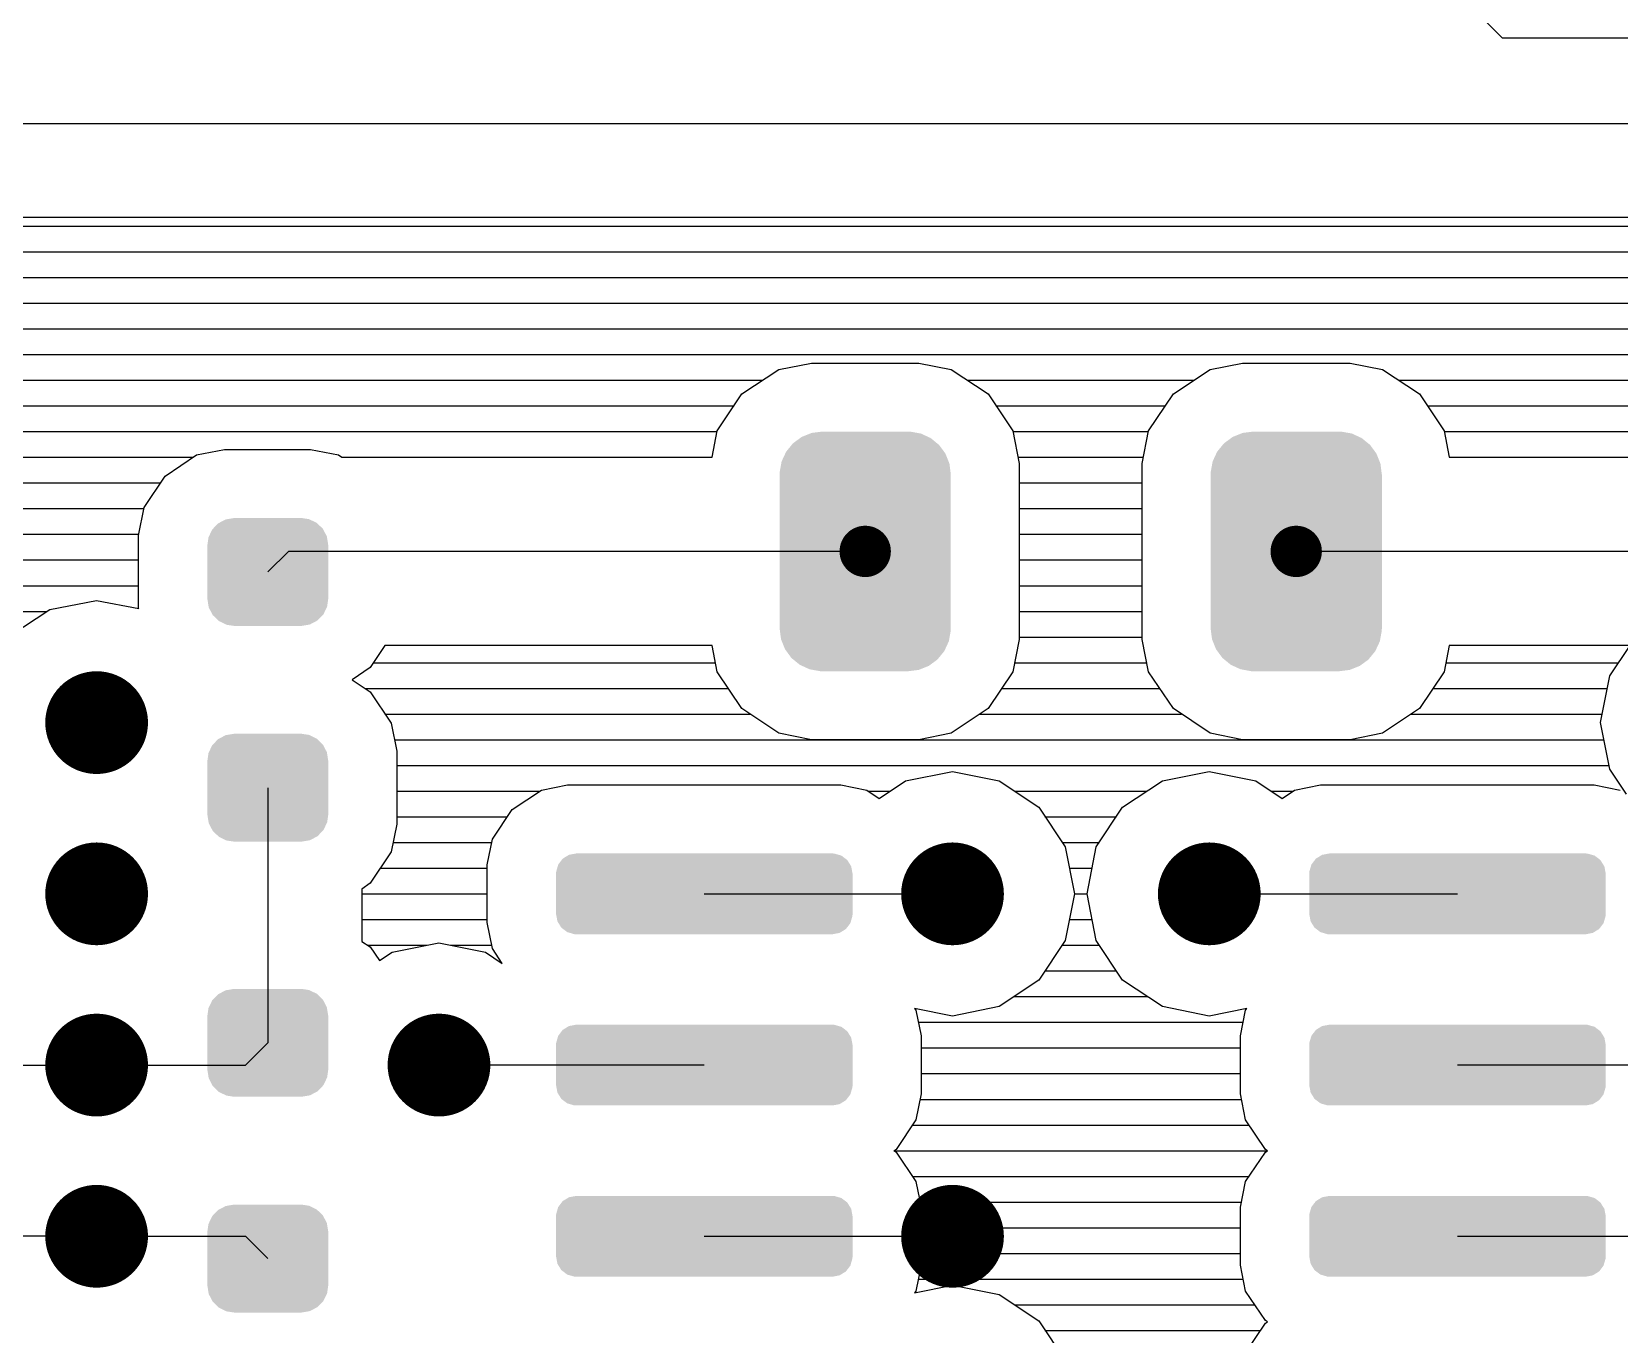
# Model space of a CAD drawing. Extents: x 295 to 953, y 10 to 290.
# Drawn here: x 630.06 to 660.69, y 146.41 to 171.53 of the extents above; entities that cross this region are included whole.
import ezdxf

# ---------------------------------------------------------------- set-up
doc = ezdxf.new("R2010")
doc.units = 0
doc.header["$LTSCALE"] = 5
doc.header["$MEASUREMENT"] = 0
doc.layers.get('0').update_dxf_attribs({"linetype": 'CONTINUOUS', "lineweight": 25})

msp = doc.modelspace()

# ---------------------------------------------------------------- linework, layer by layer
for p, q in [((655.129, 174.716), (658.431, 171.414)), ((658.431, 171.414), (717.167, 171.414)), ((604.899, 169.763), (710.563, 169.763)), ((709.81, 167.947), (605.646, 167.947)), ((605.48, 167.782), (709.976, 167.782)), ((604.985, 167.286), (703.372, 167.286)), ((604.49, 166.791), (701.998, 166.791)), ((603.995, 166.296), (701.324, 166.296)), ((603.499, 165.8), (700.994, 165.8)), ((603.004, 165.305), (700.664, 165.305)), ((644.477, 165.015), (645.104, 165.14)), ((645.104, 165.14), (647.178, 165.14)), ((647.178, 165.14), (647.799, 165.015)), ((652.798, 165.015), (653.419, 165.14)), ((653.419, 165.14), (655.493, 165.14)), ((655.493, 165.14), (656.12, 165.015)), ((602.509, 164.81), (644.167, 164.81)), ((643.764, 164.546), (644.477, 165.015)), ((647.799, 165.015), (648.512, 164.546)), ((648.109, 164.81), (652.488, 164.81)), ((652.085, 164.546), (652.798, 165.015)), ((656.12, 165.015), (656.833, 164.546)), ((656.43, 164.81), (700.558, 164.81)), ((643.288, 163.832), (643.764, 164.546)), ((648.512, 164.546), (648.988, 163.832)), ((651.609, 163.832), (652.085, 164.546)), ((656.833, 164.546), (657.309, 163.832)), ((602.013, 164.315), (643.612, 164.315)), ((648.664, 164.315), (651.933, 164.315)), ((656.985, 164.315), (700.459, 164.315)), ((643.189, 163.324), (643.288, 163.832)), ((648.988, 163.832), (649.113, 163.205)), ((651.484, 163.205), (651.609, 163.832)), ((657.309, 163.832), (657.408, 163.324)), ((601.518, 163.819), (643.288, 163.819)), ((648.988, 163.819), (651.609, 163.819)), ((657.309, 163.819), (700.433, 163.819)), ((601.023, 163.324), (633.184, 163.324)), ((632.636, 162.961), (633.244, 163.37)), ((633.244, 163.37), (633.785, 163.476)), ((633.785, 163.476), (635.443, 163.476)), ((635.443, 163.476), (635.984, 163.37)), ((635.984, 163.37), (636.044, 163.324)), ((636.044, 163.324), (643.189, 163.324)), ((649.087, 163.324), (651.51, 163.324)), ((657.408, 163.324), (667.994, 163.324)), ((632.233, 162.353), (632.636, 162.961)), ((649.113, 163.205), (649.113, 159.811)), ((651.484, 159.811), (651.484, 163.205)), ((600.527, 162.829), (632.55, 162.829)), ((649.113, 162.829), (651.484, 162.829)), ((600.032, 162.333), (632.227, 162.333)), ((632.121, 161.812), (632.233, 162.353)), ((649.113, 162.333), (651.484, 162.333)), ((599.537, 161.838), (632.128, 161.838)), ((632.121, 160.412), (632.121, 161.812)), ((649.113, 161.838), (651.484, 161.838)), ((635.014, 161.508), (634.617, 161.112)), ((646.141, 161.508), (635.014, 161.508)), ((667.637, 161.508), (654.456, 161.508)), ((599.042, 161.343), (632.121, 161.343)), ((649.113, 161.343), (651.484, 161.343)), ((598.546, 160.847), (632.121, 160.847)), ((649.113, 160.847), (651.484, 160.847)), ((630.411, 160.385), (631.315, 160.563)), ((631.315, 160.563), (632.128, 160.405)), ((598.051, 160.352), (630.364, 160.352)), ((629.644, 159.877), (630.411, 160.385)), ((632.128, 160.405), (632.121, 160.412)), ((649.113, 160.352), (651.484, 160.352)), ((649.113, 159.857), (651.484, 159.857)), ((636.876, 159.692), (636.592, 159.269)), ((643.189, 159.692), (636.876, 159.692)), ((643.288, 159.183), (643.189, 159.692)), ((649.113, 159.811), (648.988, 159.183)), ((651.609, 159.183), (651.484, 159.811)), ((657.408, 159.692), (657.309, 159.183)), ((660.895, 159.692), (657.408, 159.692)), ((660.505, 159.111), (660.895, 159.692)), ((636.592, 159.269), (636.242, 159.031)), ((636.658, 159.362), (643.255, 159.362)), ((649.021, 159.362), (651.576, 159.362)), ((657.342, 159.362), (660.67, 159.362)), ((636.242, 159.031), (636.592, 158.8)), ((643.764, 158.477), (643.288, 159.183)), ((648.988, 159.183), (648.512, 158.477)), ((652.085, 158.477), (651.609, 159.183)), ((657.309, 159.183), (656.833, 158.477)), ((660.327, 158.206), (660.505, 159.111)), ((636.493, 158.866), (643.506, 158.866)), ((636.592, 158.8), (636.995, 158.193)), ((648.776, 158.866), (651.821, 158.866)), ((657.091, 158.866), (660.459, 158.866)), ((636.876, 158.371), (643.922, 158.371)), ((644.477, 158.001), (643.764, 158.477)), ((648.512, 158.477), (647.799, 158.001)), ((648.354, 158.371), (652.243, 158.371)), ((652.798, 158.001), (652.085, 158.477)), ((656.833, 158.477), (656.12, 158.001)), ((656.675, 158.371), (660.36, 158.371)), ((636.995, 158.193), (637.107, 157.658)), ((660.505, 157.308), (660.327, 158.206)), ((637.061, 157.876), (660.393, 157.876)), ((645.104, 157.876), (644.477, 158.001)), ((647.178, 157.876), (645.104, 157.876)), ((647.799, 158.001), (647.178, 157.876)), ((653.419, 157.876), (652.798, 158.001)), ((655.493, 157.876), (653.419, 157.876)), ((656.12, 158.001), (655.493, 157.876)), ((637.107, 157.658), (637.107, 156.251)), ((637.107, 157.38), (660.492, 157.38)), ((646.921, 157.083), (647.825, 157.261)), ((647.825, 157.261), (648.723, 157.083)), ((651.874, 157.083), (652.778, 157.261)), ((652.778, 157.261), (653.676, 157.083)), ((660.829, 156.826), (660.505, 157.308)), ((634.617, 156.951), (634.617, 152.031)), ((637.107, 156.885), (639.867, 156.885)), ((639.333, 156.528), (639.894, 156.905)), ((639.894, 156.905), (640.396, 157.004)), ((640.396, 157.004), (645.672, 157.004)), ((645.672, 157.004), (646.174, 156.905)), ((646.174, 156.905), (646.412, 156.746)), ((646.201, 156.885), (646.623, 156.885)), ((646.412, 156.746), (646.921, 157.083)), ((648.723, 157.083), (649.489, 156.575)), ((649.021, 156.885), (651.576, 156.885)), ((651.107, 156.575), (651.874, 157.083)), ((653.676, 157.083), (654.185, 156.746)), ((653.967, 156.885), (654.396, 156.885)), ((654.185, 156.746), (654.423, 156.905)), ((654.423, 156.905), (654.925, 157.004)), ((654.925, 157.004), (660.201, 157.004)), ((660.201, 157.004), (660.703, 156.905)), ((638.95, 155.96), (639.333, 156.528)), ((649.489, 156.575), (649.998, 155.809)), ((650.599, 155.809), (651.107, 156.575)), ((637.107, 156.251), (636.995, 155.716)), ((637.107, 156.39), (639.24, 156.39)), ((649.608, 156.39), (650.989, 156.39)), ((637.034, 155.894), (638.936, 155.894)), ((638.85, 155.465), (638.95, 155.96)), ((649.939, 155.894), (650.658, 155.894)), ((636.995, 155.716), (636.592, 155.109)), ((649.998, 155.809), (650.176, 154.904)), ((650.421, 154.904), (650.599, 155.809)), ((636.79, 155.399), (638.85, 155.399)), ((638.85, 154.349), (638.85, 155.465)), ((650.077, 155.399), (650.52, 155.399)), ((636.592, 155.109), (636.433, 154.996)), ((636.433, 154.996), (636.433, 153.986)), ((636.433, 154.904), (638.85, 154.904)), ((643.037, 154.904), (647.825, 154.904)), ((650.176, 154.904), (649.998, 154.006)), ((650.176, 154.904), (650.421, 154.904)), ((650.599, 154.006), (650.421, 154.904)), ((652.778, 154.904), (657.566, 154.904)), ((636.433, 154.409), (638.85, 154.409)), ((638.95, 153.847), (638.85, 154.349)), ((650.077, 154.409), (650.52, 154.409)), ((636.433, 153.986), (636.592, 153.88)), ((636.539, 153.913), (637.688, 153.913)), ((636.592, 153.88), (636.77, 153.616)), ((636.77, 153.616), (637.015, 153.781)), ((637.015, 153.781), (637.919, 153.959)), ((637.919, 153.959), (638.817, 153.781)), ((638.144, 153.913), (638.936, 153.913)), ((638.817, 153.781), (639.141, 153.563)), ((639.141, 153.563), (638.95, 153.847)), ((649.998, 154.006), (649.489, 153.24)), ((649.939, 153.913), (650.658, 153.913)), ((651.107, 153.24), (650.599, 154.006)), ((649.489, 153.24), (648.723, 152.731)), ((649.608, 153.418), (650.989, 153.418)), ((651.874, 152.731), (651.107, 153.24)), ((649.014, 152.923), (651.583, 152.923)), ((647.825, 152.546), (647.092, 152.691)), ((647.092, 152.691), (647.119, 152.658)), ((647.119, 152.658), (647.218, 152.163)), ((648.723, 152.731), (647.825, 152.546)), ((652.778, 152.546), (651.874, 152.731)), ((653.505, 152.691), (652.778, 152.546)), ((653.379, 152.163), (653.478, 152.658)), ((653.478, 152.658), (653.505, 152.691)), ((647.165, 152.427), (653.432, 152.427)), ((634.188, 151.602), (634.617, 152.031)), ((647.218, 152.163), (647.218, 151.047)), ((647.218, 151.932), (653.379, 151.932)), ((653.379, 151.047), (653.379, 152.163)), ((626.197, 151.602), (631.315, 151.602)), ((631.315, 151.602), (634.188, 151.602)), ((643.037, 151.602), (637.919, 151.602)), ((670.114, 151.602), (657.566, 151.602)), ((647.218, 151.437), (653.379, 151.437)), ((647.218, 151.047), (647.119, 150.545)), ((653.478, 150.545), (653.379, 151.047)), ((647.198, 150.941), (653.399, 150.941)), ((647.119, 150.545), (646.736, 149.977)), ((647.053, 150.446), (653.544, 150.446)), ((653.861, 149.977), (653.478, 150.545)), ((646.736, 149.977), (646.696, 149.951)), ((646.696, 149.951), (653.901, 149.951)), ((646.696, 149.951), (646.736, 149.924)), ((646.736, 149.924), (647.119, 149.356)), ((653.478, 149.356), (653.861, 149.924)), ((653.901, 149.951), (653.861, 149.977)), ((653.861, 149.924), (653.901, 149.951)), ((647.053, 149.456), (653.544, 149.456)), ((647.119, 149.356), (647.218, 148.861)), ((653.379, 148.861), (653.478, 149.356)), ((647.198, 148.96), (653.399, 148.96)), ((647.218, 148.861), (647.218, 147.745)), ((653.379, 147.745), (653.379, 148.861)), ((631.315, 148.3), (626.197, 148.3)), ((631.315, 148.3), (634.188, 148.3)), ((634.188, 148.3), (634.617, 147.871)), ((643.037, 148.3), (647.825, 148.3)), ((643.533, 148.3), (647.218, 148.3)), ((647.218, 148.465), (653.379, 148.465)), ((657.566, 148.3), (701.483, 148.3)), ((647.218, 147.97), (653.379, 147.97)), ((647.218, 147.745), (647.119, 147.243)), ((653.478, 147.243), (653.379, 147.745)), ((647.092, 147.21), (647.825, 147.355)), ((647.165, 147.474), (653.432, 147.474)), ((647.825, 147.355), (648.723, 147.177)), ((647.119, 147.243), (647.092, 147.21)), ((648.723, 147.177), (649.489, 146.669)), ((653.861, 146.675), (653.478, 147.243)), ((649.021, 146.979), (653.657, 146.979)), ((649.489, 146.669), (649.998, 145.903)), ((649.608, 146.484), (653.769, 146.484)), ((653.478, 146.054), (653.861, 146.622)), ((653.901, 146.649), (653.861, 146.675)), ((653.861, 146.622), (653.901, 146.649))]:
    msp.add_line(p, q)
for points, const_width in [([(645.894, 161.508, 1), (646.389, 161.508, 1)], 0.495), ([(654.208, 161.508, 1), (654.703, 161.508, 1)], 0.495), ([(630.82, 158.206, 1), (631.811, 158.206, 1)], 0.991), ([(630.82, 154.904, 1), (631.811, 154.904, 1)], 0.991), ([(647.33, 154.904, 1), (648.321, 154.904, 1)], 0.991), ([(652.283, 154.904, 1), (653.274, 154.904, 1)], 0.991), ([(630.82, 151.602, 1), (631.811, 151.602, 1)], 0.991), ([(637.424, 151.602, 1), (638.415, 151.602, 1)], 0.991), ([(630.82, 148.3, 1), (631.811, 148.3, 1)], 0.991), ([(647.33, 148.3, 1), (648.321, 148.3, 1)], 0.991)]:
    msp.add_lwpolyline(points, format="xyb", close=True, dxfattribs=dict(const_width=const_width))
for points in [[(644.616, 163.431), (644.723, 163.562), (647.662, 163.431), (647.565, 163.562)], [(644.723, 163.562), (644.747, 163.592), (647.565, 163.562), (647.528, 163.592)], [(644.747, 163.592), (644.886, 163.694), (647.528, 163.592), (647.404, 163.694)], [(644.886, 163.694), (644.915, 163.716), (647.404, 163.694), (647.357, 163.716)], [(644.915, 163.716), (645.079, 163.781), (647.357, 163.716), (647.215, 163.781)], [(645.079, 163.781), (645.109, 163.793), (647.215, 163.781), (647.149, 163.793)], [(645.109, 163.793), (645.307, 163.818), (647.149, 163.793), (647.01, 163.818)], [(645.307, 163.818), (645.316, 163.819), (647.01, 163.818), (646.967, 163.819)], [(652.93, 163.431), (653.037, 163.562), (655.976, 163.431), (655.88, 163.562)], [(653.037, 163.562), (653.062, 163.592), (655.88, 163.562), (655.843, 163.592)], [(653.062, 163.592), (653.2, 163.694), (655.843, 163.592), (655.718, 163.694)], [(653.2, 163.694), (653.23, 163.716), (655.718, 163.694), (655.671, 163.716)], [(653.23, 163.716), (653.394, 163.781), (655.671, 163.716), (655.529, 163.781)], [(653.394, 163.781), (653.423, 163.793), (655.529, 163.781), (655.464, 163.793)], [(653.423, 163.793), (653.621, 163.818), (655.464, 163.793), (655.324, 163.818)], [(653.621, 163.818), (653.63, 163.819), (655.324, 163.818), (655.281, 163.819)], [(644.521, 163.2), (644.528, 163.242), (647.766, 163.2), (647.75, 163.242)], [(644.528, 163.242), (644.599, 163.394), (647.75, 163.242), (647.689, 163.394)], [(644.599, 163.394), (644.616, 163.431), (647.689, 163.394), (647.662, 163.431)], [(652.835, 163.2), (652.843, 163.242), (656.08, 163.2), (656.064, 163.242)], [(652.843, 163.242), (652.913, 163.394), (656.064, 163.242), (656.003, 163.394)], [(652.913, 163.394), (652.93, 163.431), (656.003, 163.394), (655.976, 163.431)], [(644.49, 162.994), (644.491, 163.037), (647.792, 162.994), (647.787, 163.037)], [(644.49, 160.022), (644.49, 162.994), (647.792, 160.022), (647.792, 162.994)], [(644.491, 163.037), (644.521, 163.2), (647.787, 163.037), (647.766, 163.2)], [(652.805, 162.994), (652.806, 163.037), (656.107, 162.994), (656.101, 163.037)], [(652.805, 160.022), (652.805, 162.994), (656.107, 160.022), (656.107, 162.994)], [(652.806, 163.037), (652.835, 163.2), (656.101, 163.037), (656.08, 163.2)], [(633.557, 161.943), (633.658, 162.047), (635.681, 161.943), (635.573, 162.047)], [(633.658, 162.047), (633.678, 162.058), (635.573, 162.047), (635.562, 162.058)], [(633.678, 162.058), (633.804, 162.124), (635.562, 162.058), (635.425, 162.124)], [(633.804, 162.124), (633.836, 162.13), (635.425, 162.124), (635.414, 162.13)], [(633.836, 162.13), (633.967, 162.152), (635.414, 162.13), (635.268, 162.152)], [(633.452, 161.633), (633.473, 161.78), (635.783, 161.633), (635.759, 161.78)], [(633.473, 161.78), (633.481, 161.796), (635.759, 161.78), (635.757, 161.796)], [(633.481, 161.796), (633.544, 161.928), (635.757, 161.796), (635.688, 161.928)], [(633.544, 161.928), (633.557, 161.943), (635.688, 161.928), (635.681, 161.943)], [(633.448, 160.59), (633.448, 161.633), (635.786, 160.59), (635.786, 161.633)], [(633.475, 160.444), (633.452, 160.59), (635.762, 160.444), (635.783, 160.59)], [(633.478, 160.427), (633.475, 160.444), (635.754, 160.427), (635.762, 160.444)], [(633.547, 160.295), (633.478, 160.427), (635.691, 160.295), (635.754, 160.427)], [(633.554, 160.281), (633.547, 160.295), (635.677, 160.281), (635.691, 160.295)], [(633.662, 160.176), (633.554, 160.281), (635.576, 160.176), (635.677, 160.281)], [(633.672, 160.166), (633.662, 160.176), (635.557, 160.166), (635.576, 160.176)], [(633.81, 160.099), (633.672, 160.166), (635.43, 160.099), (635.557, 160.166)], [(633.821, 160.093), (633.81, 160.099), (635.399, 160.093), (635.43, 160.099)], [(633.967, 160.071), (633.821, 160.093), (635.268, 160.071), (635.399, 160.093)], [(644.496, 159.979), (644.49, 160.022), (647.791, 159.979), (647.792, 160.022)], [(644.517, 159.815), (644.496, 159.979), (647.762, 159.815), (647.791, 159.979)], [(652.81, 159.979), (652.805, 160.022), (656.106, 159.979), (656.107, 160.022)], [(652.831, 159.815), (652.81, 159.979), (656.076, 159.815), (656.106, 159.979)], [(644.533, 159.774), (644.517, 159.815), (647.754, 159.774), (647.762, 159.815)], [(644.594, 159.622), (644.533, 159.774), (647.684, 159.622), (647.754, 159.774)], [(644.621, 159.585), (644.594, 159.622), (647.667, 159.585), (647.684, 159.622)], [(644.717, 159.454), (644.621, 159.585), (647.56, 159.454), (647.667, 159.585)], [(652.847, 159.774), (652.831, 159.815), (656.069, 159.774), (656.076, 159.815)], [(652.908, 159.622), (652.847, 159.774), (655.998, 159.622), (656.069, 159.774)], [(652.935, 159.585), (652.908, 159.622), (655.981, 159.585), (655.998, 159.622)], [(653.032, 159.454), (652.935, 159.585), (655.874, 159.454), (655.981, 159.585)], [(644.754, 159.423), (644.717, 159.454), (647.535, 159.423), (647.56, 159.454)], [(644.879, 159.322), (644.754, 159.423), (647.397, 159.322), (647.535, 159.423)], [(644.926, 159.3), (644.879, 159.322), (647.367, 159.3), (647.397, 159.322)], [(645.068, 159.235), (644.926, 159.3), (647.203, 159.235), (647.367, 159.3)], [(653.069, 159.423), (653.032, 159.454), (655.85, 159.423), (655.874, 159.454)], [(653.193, 159.322), (653.069, 159.423), (655.711, 159.322), (655.85, 159.423)], [(653.24, 159.3), (653.193, 159.322), (655.682, 159.3), (655.711, 159.322)], [(653.382, 159.235), (653.24, 159.3), (655.518, 159.235), (655.682, 159.3)], [(645.133, 159.223), (645.068, 159.235), (647.174, 159.223), (647.203, 159.235)], [(645.273, 159.198), (645.133, 159.223), (646.976, 159.198), (647.174, 159.223)], [(645.316, 159.196), (645.273, 159.198), (646.967, 159.196), (646.976, 159.198)], [(653.448, 159.223), (653.382, 159.235), (655.488, 159.223), (655.518, 159.235)], [(653.587, 159.198), (653.448, 159.223), (655.29, 159.198), (655.488, 159.223)], [(653.63, 159.196), (653.587, 159.198), (655.281, 159.196), (655.29, 159.198)], [(633.481, 157.636), (633.544, 157.768), (635.757, 157.636), (635.688, 157.768)], [(633.544, 157.768), (633.557, 157.782), (635.688, 157.768), (635.681, 157.782)], [(633.557, 157.782), (633.658, 157.887), (635.681, 157.782), (635.573, 157.887)], [(633.658, 157.887), (633.678, 157.897), (635.573, 157.887), (635.562, 157.897)], [(633.678, 157.897), (633.804, 157.964), (635.562, 157.897), (635.425, 157.964)], [(633.804, 157.964), (633.836, 157.969), (635.425, 157.964), (635.414, 157.969)], [(633.836, 157.969), (633.967, 157.991), (635.414, 157.969), (635.268, 157.991)], [(633.448, 156.429), (633.448, 157.473), (635.786, 156.429), (635.786, 157.473)], [(633.452, 157.473), (633.473, 157.619), (635.783, 157.473), (635.759, 157.619)], [(633.473, 157.619), (633.481, 157.636), (635.759, 157.619), (635.757, 157.636)], [(633.475, 156.283), (633.452, 156.429), (635.762, 156.283), (635.783, 156.429)], [(633.478, 156.266), (633.475, 156.283), (635.754, 156.266), (635.762, 156.283)], [(633.547, 156.134), (633.478, 156.266), (635.691, 156.134), (635.754, 156.266)], [(633.554, 156.12), (633.547, 156.134), (635.677, 156.12), (635.691, 156.134)], [(633.662, 156.015), (633.554, 156.12), (635.576, 156.015), (635.677, 156.12)], [(633.672, 156.005), (633.662, 156.015), (635.557, 156.005), (635.576, 156.015)], [(633.81, 155.938), (633.672, 156.005), (635.43, 155.938), (635.557, 156.005)], [(633.821, 155.933), (633.81, 155.938), (635.399, 155.933), (635.43, 155.938)], [(633.967, 155.911), (633.821, 155.933), (635.268, 155.911), (635.399, 155.933)], [(640.285, 155.555), (640.305, 155.582), (645.796, 155.555), (645.761, 155.582)], [(640.305, 155.582), (640.403, 155.642), (645.761, 155.582), (645.682, 155.642)], [(640.403, 155.642), (640.427, 155.657), (645.682, 155.642), (645.629, 155.657)], [(640.427, 155.657), (640.558, 155.681), (645.629, 155.657), (645.545, 155.681)], [(640.558, 155.681), (640.567, 155.683), (645.545, 155.681), (645.507, 155.683)], [(654.814, 155.555), (654.834, 155.582), (660.324, 155.555), (660.29, 155.582)], [(654.834, 155.582), (654.931, 155.642), (660.29, 155.582), (660.211, 155.642)], [(654.931, 155.642), (654.956, 155.657), (660.211, 155.642), (660.158, 155.657)], [(654.956, 155.657), (655.087, 155.681), (660.158, 155.657), (660.073, 155.681)], [(655.087, 155.681), (655.096, 155.683), (660.073, 155.681), (660.036, 155.683)], [(640.178, 155.293), (640.18, 155.331), (645.897, 155.293), (645.89, 155.331)], [(640.178, 154.514), (640.178, 155.293), (645.897, 154.514), (645.897, 155.293)], [(640.18, 155.331), (640.209, 155.434), (645.89, 155.331), (645.871, 155.434)], [(640.209, 155.434), (640.219, 155.468), (645.871, 155.434), (645.85, 155.468)], [(640.219, 155.468), (640.285, 155.555), (645.85, 155.468), (645.796, 155.555)], [(654.707, 155.293), (654.708, 155.331), (660.426, 155.293), (660.419, 155.331)], [(654.707, 154.514), (654.707, 155.293), (660.426, 154.514), (660.426, 155.293)], [(654.708, 155.331), (654.738, 155.434), (660.419, 155.331), (660.4, 155.434)], [(654.738, 155.434), (654.748, 155.468), (660.4, 155.434), (660.378, 155.468)], [(654.748, 155.468), (654.814, 155.555), (660.378, 155.468), (660.324, 155.555)], [(640.185, 154.477), (640.178, 154.514), (645.895, 154.477), (645.897, 154.514)], [(640.204, 154.374), (640.185, 154.477), (645.865, 154.374), (645.895, 154.477)], [(640.225, 154.34), (640.204, 154.374), (645.856, 154.34), (645.865, 154.374)], [(640.279, 154.252), (640.225, 154.34), (645.789, 154.252), (645.856, 154.34)], [(654.714, 154.477), (654.707, 154.514), (660.424, 154.477), (660.426, 154.514)], [(654.733, 154.374), (654.714, 154.477), (660.394, 154.374), (660.424, 154.477)], [(654.754, 154.34), (654.733, 154.374), (660.384, 154.34), (660.394, 154.374)], [(654.808, 154.252), (654.754, 154.34), (660.318, 154.252), (660.384, 154.34)], [(640.314, 154.226), (640.279, 154.252), (645.769, 154.226), (645.789, 154.252)], [(640.393, 154.166), (640.314, 154.226), (645.672, 154.166), (645.769, 154.226)], [(640.445, 154.151), (640.393, 154.166), (645.648, 154.151), (645.672, 154.166)], [(640.53, 154.126), (640.445, 154.151), (645.517, 154.126), (645.648, 154.151)], [(640.567, 154.125), (640.53, 154.126), (645.507, 154.125), (645.517, 154.126)], [(654.843, 154.226), (654.808, 154.252), (660.298, 154.226), (660.318, 154.252)], [(654.922, 154.166), (654.843, 154.226), (660.201, 154.166), (660.298, 154.226)], [(654.974, 154.151), (654.922, 154.166), (660.177, 154.151), (660.201, 154.166)], [(655.059, 154.126), (654.974, 154.151), (660.046, 154.126), (660.177, 154.151)], [(655.096, 154.125), (655.059, 154.126), (660.036, 154.125), (660.046, 154.126)], [(633.481, 152.716), (633.544, 152.848), (635.757, 152.716), (635.688, 152.848)], [(633.544, 152.848), (633.557, 152.862), (635.688, 152.848), (635.681, 152.862)], [(633.557, 152.862), (633.658, 152.967), (635.681, 152.862), (635.573, 152.967)], [(633.658, 152.967), (633.678, 152.977), (635.573, 152.967), (635.562, 152.977)], [(633.678, 152.977), (633.804, 153.044), (635.562, 152.977), (635.425, 153.044)], [(633.804, 153.044), (633.836, 153.049), (635.425, 153.044), (635.414, 153.049)], [(633.836, 153.049), (633.967, 153.071), (635.414, 153.049), (635.268, 153.071)], [(633.448, 151.509), (633.448, 152.553), (635.786, 151.509), (635.786, 152.553)], [(633.452, 152.553), (633.473, 152.699), (635.783, 152.553), (635.759, 152.699)], [(633.473, 152.699), (633.481, 152.716), (635.759, 152.699), (635.757, 152.716)], [(640.219, 152.166), (640.285, 152.253), (645.85, 152.166), (645.796, 152.253)], [(640.285, 152.253), (640.305, 152.28), (645.796, 152.253), (645.761, 152.28)], [(640.305, 152.28), (640.403, 152.34), (645.761, 152.28), (645.682, 152.34)], [(640.403, 152.34), (640.427, 152.355), (645.682, 152.34), (645.629, 152.355)], [(640.427, 152.355), (640.558, 152.379), (645.629, 152.355), (645.545, 152.379)], [(640.558, 152.379), (640.567, 152.381), (645.545, 152.379), (645.507, 152.381)], [(654.748, 152.166), (654.814, 152.253), (660.378, 152.166), (660.324, 152.253)], [(654.814, 152.253), (654.834, 152.28), (660.324, 152.253), (660.29, 152.28)], [(654.834, 152.28), (654.931, 152.34), (660.29, 152.28), (660.211, 152.34)], [(654.931, 152.34), (654.956, 152.355), (660.211, 152.34), (660.158, 152.355)], [(654.956, 152.355), (655.087, 152.379), (660.158, 152.355), (660.073, 152.379)], [(655.087, 152.379), (655.096, 152.381), (660.073, 152.379), (660.036, 152.381)], [(640.178, 151.991), (640.18, 152.029), (645.897, 151.991), (645.89, 152.029)], [(640.178, 151.212), (640.178, 151.991), (645.897, 151.212), (645.897, 151.991)], [(640.18, 152.029), (640.209, 152.132), (645.89, 152.029), (645.871, 152.132)], [(640.209, 152.132), (640.219, 152.166), (645.871, 152.132), (645.85, 152.166)], [(654.707, 151.991), (654.708, 152.029), (660.426, 151.991), (660.419, 152.029)], [(654.707, 151.212), (654.707, 151.991), (660.426, 151.212), (660.426, 151.991)], [(654.708, 152.029), (654.738, 152.132), (660.419, 152.029), (660.4, 152.132)], [(654.738, 152.132), (654.748, 152.166), (660.4, 152.132), (660.378, 152.166)], [(633.475, 151.363), (633.452, 151.509), (635.762, 151.363), (635.783, 151.509)], [(633.478, 151.347), (633.475, 151.363), (635.754, 151.347), (635.762, 151.363)], [(633.547, 151.214), (633.478, 151.347), (635.691, 151.214), (635.754, 151.347)], [(633.554, 151.2), (633.547, 151.214), (635.677, 151.2), (635.691, 151.214)], [(633.662, 151.095), (633.554, 151.2), (635.576, 151.095), (635.677, 151.2)], [(633.672, 151.085), (633.662, 151.095), (635.557, 151.085), (635.576, 151.095)], [(633.81, 151.018), (633.672, 151.085), (635.43, 151.018), (635.557, 151.085)], [(633.821, 151.013), (633.81, 151.018), (635.399, 151.013), (635.43, 151.018)], [(633.967, 150.991), (633.821, 151.013), (635.268, 150.991), (635.399, 151.013)], [(640.185, 151.175), (640.178, 151.212), (645.895, 151.175), (645.897, 151.212)], [(640.204, 151.072), (640.185, 151.175), (645.865, 151.072), (645.895, 151.175)], [(640.225, 151.038), (640.204, 151.072), (645.856, 151.038), (645.865, 151.072)], [(640.279, 150.95), (640.225, 151.038), (645.789, 150.95), (645.856, 151.038)], [(654.714, 151.175), (654.707, 151.212), (660.424, 151.175), (660.426, 151.212)], [(654.733, 151.072), (654.714, 151.175), (660.394, 151.072), (660.424, 151.175)], [(654.754, 151.038), (654.733, 151.072), (660.384, 151.038), (660.394, 151.072)], [(654.808, 150.95), (654.754, 151.038), (660.318, 150.95), (660.384, 151.038)], [(640.314, 150.924), (640.279, 150.95), (645.769, 150.924), (645.789, 150.95)], [(640.393, 150.864), (640.314, 150.924), (645.672, 150.864), (645.769, 150.924)], [(640.445, 150.849), (640.393, 150.864), (645.648, 150.849), (645.672, 150.864)], [(640.53, 150.824), (640.445, 150.849), (645.517, 150.824), (645.648, 150.849)], [(640.567, 150.823), (640.53, 150.824), (645.507, 150.823), (645.517, 150.824)], [(654.843, 150.924), (654.808, 150.95), (660.298, 150.924), (660.318, 150.95)], [(654.922, 150.864), (654.843, 150.924), (660.201, 150.864), (660.298, 150.924)], [(654.974, 150.849), (654.922, 150.864), (660.177, 150.849), (660.201, 150.864)], [(655.059, 150.824), (654.974, 150.849), (660.046, 150.824), (660.177, 150.849)], [(655.096, 150.823), (655.059, 150.824), (660.036, 150.823), (660.046, 150.824)], [(633.678, 148.817), (633.804, 148.883), (635.562, 148.817), (635.425, 148.883)], [(633.804, 148.883), (633.836, 148.889), (635.425, 148.883), (635.414, 148.889)], [(633.836, 148.889), (633.967, 148.911), (635.414, 148.889), (635.268, 148.911)], [(640.18, 148.727), (640.209, 148.83), (645.89, 148.727), (645.871, 148.83)], [(640.209, 148.83), (640.219, 148.864), (645.871, 148.83), (645.85, 148.864)], [(640.219, 148.864), (640.285, 148.951), (645.85, 148.864), (645.796, 148.951)], [(640.285, 148.951), (640.305, 148.978), (645.796, 148.951), (645.761, 148.978)], [(640.305, 148.978), (640.403, 149.038), (645.761, 148.978), (645.682, 149.038)], [(640.403, 149.038), (640.427, 149.053), (645.682, 149.038), (645.629, 149.053)], [(640.427, 149.053), (640.558, 149.077), (645.629, 149.053), (645.545, 149.077)], [(640.558, 149.077), (640.567, 149.079), (645.545, 149.077), (645.507, 149.079)], [(654.708, 148.727), (654.738, 148.83), (660.419, 148.727), (660.4, 148.83)], [(654.738, 148.83), (654.748, 148.864), (660.4, 148.83), (660.378, 148.864)], [(654.748, 148.864), (654.814, 148.951), (660.378, 148.864), (660.324, 148.951)], [(654.814, 148.951), (654.834, 148.978), (660.324, 148.951), (660.29, 148.978)], [(654.834, 148.978), (654.931, 149.038), (660.29, 148.978), (660.211, 149.038)], [(654.931, 149.038), (654.956, 149.053), (660.211, 149.038), (660.158, 149.053)], [(654.956, 149.053), (655.087, 149.077), (660.158, 149.053), (660.073, 149.077)], [(655.087, 149.077), (655.096, 149.079), (660.073, 149.077), (660.036, 149.079)], [(633.452, 148.392), (633.473, 148.539), (635.783, 148.392), (635.759, 148.539)], [(633.473, 148.539), (633.481, 148.555), (635.759, 148.539), (635.757, 148.555)], [(633.481, 148.555), (633.544, 148.687), (635.757, 148.555), (635.688, 148.687)], [(633.544, 148.687), (633.557, 148.702), (635.688, 148.687), (635.681, 148.702)], [(633.557, 148.702), (633.658, 148.806), (635.681, 148.702), (635.573, 148.806)], [(633.658, 148.806), (633.678, 148.817), (635.573, 148.806), (635.562, 148.817)], [(640.178, 148.689), (640.18, 148.727), (645.897, 148.689), (645.89, 148.727)], [(640.178, 147.91), (640.178, 148.689), (645.897, 147.91), (645.897, 148.689)], [(654.707, 148.689), (654.708, 148.727), (660.426, 148.689), (660.419, 148.727)], [(654.707, 147.91), (654.707, 148.689), (660.426, 147.91), (660.426, 148.689)], [(633.448, 147.349), (633.448, 148.392), (635.786, 147.349), (635.786, 148.392)], [(640.185, 147.873), (640.178, 147.91), (645.895, 147.873), (645.897, 147.91)], [(654.714, 147.873), (654.707, 147.91), (660.424, 147.873), (660.426, 147.91)], [(640.204, 147.77), (640.185, 147.873), (645.865, 147.77), (645.895, 147.873)], [(640.225, 147.736), (640.204, 147.77), (645.856, 147.736), (645.865, 147.77)], [(640.279, 147.648), (640.225, 147.736), (645.789, 147.648), (645.856, 147.736)], [(640.314, 147.622), (640.279, 147.648), (645.769, 147.622), (645.789, 147.648)], [(640.393, 147.562), (640.314, 147.622), (645.672, 147.562), (645.769, 147.622)], [(654.733, 147.77), (654.714, 147.873), (660.394, 147.77), (660.424, 147.873)], [(654.754, 147.736), (654.733, 147.77), (660.384, 147.736), (660.394, 147.77)], [(654.808, 147.648), (654.754, 147.736), (660.318, 147.648), (660.384, 147.736)], [(654.843, 147.622), (654.808, 147.648), (660.298, 147.622), (660.318, 147.648)], [(654.922, 147.562), (654.843, 147.622), (660.201, 147.562), (660.298, 147.622)], [(633.475, 147.203), (633.452, 147.349), (635.762, 147.203), (635.783, 147.349)], [(640.445, 147.547), (640.393, 147.562), (645.648, 147.547), (645.672, 147.562)], [(640.53, 147.522), (640.445, 147.547), (645.517, 147.522), (645.648, 147.547)], [(640.567, 147.521), (640.53, 147.522), (645.507, 147.521), (645.517, 147.522)], [(654.974, 147.547), (654.922, 147.562), (660.177, 147.547), (660.201, 147.562)], [(655.059, 147.522), (654.974, 147.547), (660.046, 147.522), (660.177, 147.547)], [(655.096, 147.521), (655.059, 147.522), (660.036, 147.521), (660.046, 147.522)], [(633.478, 147.186), (633.475, 147.203), (635.754, 147.186), (635.762, 147.203)], [(633.547, 147.054), (633.478, 147.186), (635.691, 147.054), (635.754, 147.186)], [(633.554, 147.04), (633.547, 147.054), (635.677, 147.04), (635.691, 147.054)], [(633.662, 146.935), (633.554, 147.04), (635.576, 146.935), (635.677, 147.04)], [(633.672, 146.925), (633.662, 146.935), (635.557, 146.925), (635.576, 146.935)], [(633.81, 146.858), (633.672, 146.925), (635.43, 146.858), (635.557, 146.925)], [(633.821, 146.852), (633.81, 146.858), (635.399, 146.852), (635.43, 146.858)], [(633.967, 146.83), (633.821, 146.852), (635.268, 146.83), (635.399, 146.852)]]:
    msp.add_solid(points)

doc.saveas('drawing.dxf')
